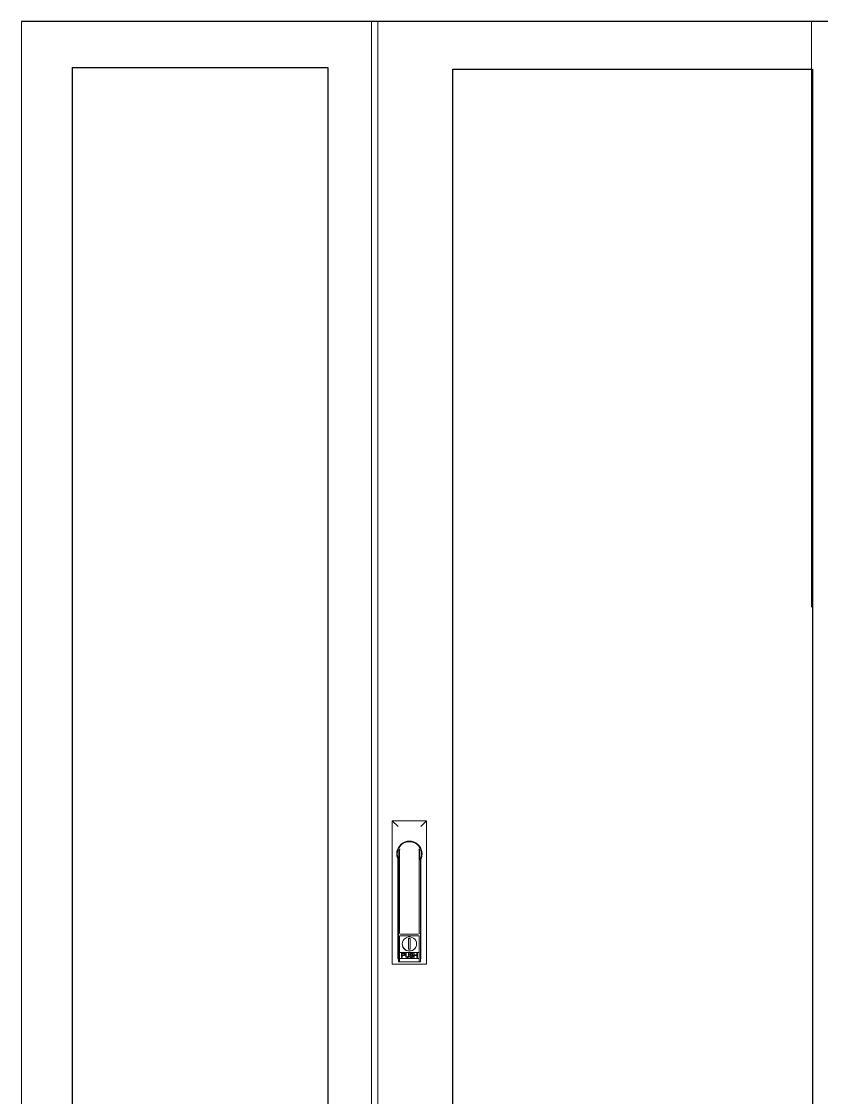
# Model space of a CAD drawing. Header units: millimetres. Extents: x 0 to 140, y -17 to 195.
# Drawn here: x 0 to 79, y 88.8 to 195 of the extents above; entities that cross this region are included whole.
import ezdxf

# ---------------------------------------------------------------- set-up
doc = ezdxf.new("R2010")
doc.units = ezdxf.units.MM

msp = doc.modelspace()

# ---------------------------------------------------------------- linework, layer by layer
at = {"color": 0, "linetype": 'ByBlock', "lineweight": 15}
for p, q in [((0, 0.313), (0, 194.996)), ((0.01, 0.327), (0.01, 194.996)), ((34.546, 194.996), (34.546, 11.454)), ((35.177, 11.456), (35.177, 194.996)), ((77.993, 137.189), (77.993, 194.996)), ((36.602, 101.939), (36.602, 116.093)), ((36.602, 116.093), (39.977, 116.093)), ((37.165, 115.53), (36.602, 116.093)), ((39.414, 115.53), (39.977, 116.093)), ((39.977, 116.093), (39.977, 101.939)), ((37.255, 112.223), (37.255, 113.154)), ((37.31, 113.275), (37.31, 104.988)), ((39.269, 104.988), (39.269, 113.275)), ((39.324, 112.223), (39.324, 113.154)), ((37.146, 102.517), (37.146, 112.316)), ((37.201, 102.157), (37.201, 112.209)), ((39.378, 112.209), (39.378, 102.157)), ((39.433, 112.316), (39.433, 102.517)), ((37.31, 102.157), (37.31, 104.715)), ((39.269, 104.715), (37.31, 104.715)), ((37.418, 104.879), (39.161, 104.879)), ((37.663, 104.254), (37.602, 104.098)), ((37.76, 104.392), (37.663, 104.254)), ((37.888, 104.503), (37.76, 104.392)), ((38.039, 104.58), (37.888, 104.503)), ((38.204, 104.62), (38.039, 104.58)), ((38.375, 104.62), (38.204, 104.62)), ((38.208, 103.398), (38.208, 104.465)), ((38.208, 104.465), (38.371, 104.465)), ((38.208, 104.455), (38.371, 104.455)), ((38.371, 104.465), (38.371, 103.398)), ((38.541, 104.58), (38.375, 104.62)), ((38.692, 104.503), (38.541, 104.58)), ((38.819, 104.392), (38.692, 104.503)), ((38.916, 104.254), (38.819, 104.392)), ((38.977, 104.098), (38.916, 104.254)), ((39.269, 102.157), (39.269, 104.715)), ((39.269, 103.082), (37.31, 103.082)), ((37.602, 104.098), (37.582, 103.931)), ((37.582, 103.931), (37.602, 103.765)), ((37.582, 103.921), (37.6, 103.766)), ((37.6, 103.766), (37.652, 103.62)), ((37.602, 103.765), (37.663, 103.609)), ((37.652, 103.62), (37.736, 103.488)), ((37.663, 103.609), (37.76, 103.471)), ((37.736, 103.488), (37.848, 103.378)), ((37.76, 103.471), (37.888, 103.36)), ((37.848, 103.378), (37.982, 103.295)), ((37.888, 103.36), (38.039, 103.283)), ((37.982, 103.295), (38.132, 103.244)), ((38.039, 103.283), (38.204, 103.243)), ((38.132, 103.244), (38.29, 103.227)), ((38.204, 103.243), (38.375, 103.243)), ((38.371, 103.398), (38.208, 103.398)), ((38.29, 103.227), (38.447, 103.244)), ((38.375, 103.243), (38.541, 103.283)), ((38.447, 103.244), (38.597, 103.295)), ((38.541, 103.283), (38.692, 103.36)), ((38.597, 103.295), (38.731, 103.378)), ((38.692, 103.36), (38.819, 103.471)), ((38.731, 103.378), (38.843, 103.488)), ((38.819, 103.471), (38.916, 103.609)), ((38.843, 103.488), (38.927, 103.62)), ((38.916, 103.609), (38.977, 103.765)), ((38.927, 103.62), (38.98, 103.766)), ((38.997, 103.931), (38.977, 104.098)), ((38.977, 103.765), (38.997, 103.931)), ((38.98, 103.766), (38.997, 103.921)), ((37.148, 102.507), (37.146, 102.517)), ((37.151, 102.497), (37.148, 102.507)), ((37.157, 102.488), (37.151, 102.497)), ((37.164, 102.481), (37.157, 102.488)), ((37.172, 102.475), (37.164, 102.481)), ((37.184, 102.465), (37.172, 102.475)), ((37.193, 102.451), (37.184, 102.465)), ((37.199, 102.434), (37.193, 102.451)), ((37.201, 102.415), (37.199, 102.434)), ((37.201, 102.157), (39.378, 102.157)), ((37.31, 102.494), (39.269, 102.494)), ((37.522, 102.591), (37.522, 103.018)), ((37.522, 103.018), (37.736, 103.018)), ((37.576, 102.591), (37.522, 102.591)), ((37.576, 102.973), (37.576, 102.836)), ((37.745, 102.973), (37.576, 102.973)), ((37.576, 102.836), (37.745, 102.836)), ((37.576, 102.782), (37.576, 102.591)), ((37.736, 102.782), (37.576, 102.782)), ((37.736, 103.018), (37.781, 103.009)), ((37.781, 102.791), (37.736, 102.782)), ((37.772, 102.964), (37.745, 102.973)), ((37.745, 102.836), (37.772, 102.845)), ((37.79, 102.946), (37.772, 102.964)), ((37.772, 102.845), (37.79, 102.864)), ((37.781, 103.009), (37.817, 102.982)), ((37.817, 102.818), (37.781, 102.791)), ((37.799, 102.918), (37.79, 102.946)), ((37.79, 102.864), (37.799, 102.891)), ((37.799, 102.891), (37.799, 102.918)), ((37.817, 102.982), (37.843, 102.946)), ((37.843, 102.855), (37.817, 102.818)), ((37.843, 102.946), (37.852, 102.918)), ((37.852, 102.882), (37.843, 102.855)), ((37.852, 102.918), (37.852, 102.882)), ((37.924, 103.018), (37.924, 102.736)), ((37.977, 103.018), (37.924, 103.018)), ((37.924, 102.736), (37.933, 102.691)), ((37.933, 102.691), (37.95, 102.654)), ((37.95, 102.654), (37.986, 102.618)), ((37.977, 102.736), (37.977, 103.018)), ((37.986, 102.7), (37.977, 102.736)), ((38.004, 102.672), (37.986, 102.7)), ((37.986, 102.618), (38.022, 102.6)), ((38.031, 102.654), (38.004, 102.672)), ((38.022, 102.6), (38.066, 102.591)), ((38.066, 102.645), (38.031, 102.654)), ((38.102, 102.645), (38.066, 102.645)), ((38.066, 102.591), (38.102, 102.591)), ((38.138, 102.654), (38.102, 102.645)), ((38.102, 102.591), (38.147, 102.6)), ((38.164, 102.672), (38.138, 102.654)), ((38.147, 102.6), (38.182, 102.618)), ((38.182, 102.7), (38.164, 102.672)), ((38.191, 102.736), (38.182, 102.7)), ((38.182, 102.618), (38.218, 102.654)), ((38.191, 103.018), (38.191, 102.736)), ((38.245, 103.018), (38.191, 103.018)), ((38.218, 102.654), (38.236, 102.691)), ((38.236, 102.691), (38.245, 102.736)), ((38.245, 102.736), (38.245, 103.018)), ((38.369, 102.709), (38.316, 102.709)), ((38.316, 102.709), (38.325, 102.672)), ((38.325, 102.672), (38.352, 102.627)), ((38.352, 102.955), (38.343, 102.918)), ((38.343, 102.918), (38.343, 102.882)), ((38.343, 102.882), (38.352, 102.845)), ((38.387, 102.991), (38.352, 102.955)), ((38.352, 102.845), (38.387, 102.809)), ((38.352, 102.627), (38.396, 102.6)), ((38.378, 102.682), (38.369, 102.709)), ((38.405, 102.654), (38.378, 102.682)), ((38.423, 103.009), (38.387, 102.991)), ((38.387, 102.809), (38.423, 102.791)), ((38.396, 102.909), (38.405, 102.936)), ((38.396, 102.891), (38.396, 102.909)), ((38.405, 102.864), (38.396, 102.891)), ((38.396, 102.6), (38.441, 102.591)), ((38.405, 102.936), (38.432, 102.955)), ((38.432, 102.845), (38.405, 102.864)), ((38.441, 102.645), (38.405, 102.654)), ((38.459, 103.018), (38.423, 103.009)), ((38.423, 102.791), (38.459, 102.782)), ((38.432, 102.955), (38.459, 102.964)), ((38.459, 102.836), (38.432, 102.845)), ((38.512, 102.645), (38.441, 102.645)), ((38.441, 102.591), (38.512, 102.591)), ((38.503, 103.018), (38.459, 103.018)), ((38.459, 102.964), (38.512, 102.964)), ((38.512, 102.836), (38.459, 102.836)), ((38.459, 102.782), (38.512, 102.782)), ((38.548, 103.009), (38.503, 103.018)), ((38.512, 102.964), (38.539, 102.955)), ((38.557, 102.827), (38.512, 102.836)), ((38.512, 102.782), (38.548, 102.773)), ((38.548, 102.654), (38.512, 102.645)), ((38.512, 102.591), (38.557, 102.6)), ((38.539, 102.955), (38.557, 102.936)), ((38.583, 102.982), (38.548, 103.009)), ((38.548, 102.773), (38.574, 102.754)), ((38.574, 102.672), (38.548, 102.654)), ((38.557, 102.936), (38.565, 102.918)), ((38.592, 102.809), (38.557, 102.827)), ((38.557, 102.6), (38.592, 102.618)), ((38.565, 102.918), (38.619, 102.918)), ((38.574, 102.754), (38.592, 102.727)), ((38.592, 102.7), (38.574, 102.672)), ((38.61, 102.946), (38.583, 102.982)), ((38.628, 102.773), (38.592, 102.809)), ((38.592, 102.727), (38.592, 102.7)), ((38.592, 102.618), (38.628, 102.654)), ((38.619, 102.918), (38.61, 102.946)), ((38.646, 102.736), (38.628, 102.773)), ((38.628, 102.654), (38.646, 102.691)), ((38.646, 102.691), (38.646, 102.736)), ((38.717, 102.591), (38.717, 103.018)), ((38.717, 103.018), (38.771, 103.018)), ((38.771, 102.591), (38.717, 102.591)), ((38.771, 103.018), (38.771, 102.845)), ((38.771, 102.845), (39.02, 102.845)), ((38.771, 102.791), (38.771, 102.591)), ((39.02, 102.791), (38.771, 102.791)), ((39.02, 102.845), (39.02, 103.018)), ((39.02, 103.018), (39.074, 103.018)), ((39.02, 102.591), (39.02, 102.791)), ((39.074, 102.591), (39.02, 102.591)), ((39.074, 103.018), (39.074, 102.591)), ((39.38, 102.434), (39.378, 102.415)), ((39.386, 102.451), (39.38, 102.434)), ((39.395, 102.465), (39.386, 102.451)), ((39.407, 102.475), (39.395, 102.465)), ((39.407, 102.475), (39.42, 102.486)), ((39.42, 102.486), (39.43, 102.5)), ((39.43, 102.5), (39.433, 102.517)), ((39.967, 101.978), (39.957, 101.993)), ((39.974, 101.964), (39.967, 101.978)), ((36.602, 101.939), (39.977, 101.939)), ((36.614, 101.939), (36.627, 101.942)), ((36.627, 101.942), (36.641, 101.949)), ((36.641, 101.949), (36.656, 101.959)), ((39.977, 101.951), (39.974, 101.964))]:
    msp.add_line(p, q, dxfattribs=at)
at = {"color": 0, "linetype": 'ByBlock', "lineweight": 18}
msp.add_line((0, 0), (0, 194.996), dxfattribs=at)
msp.add_line((139.997, 194.996), (0, 194.996))
for points in [[(5.034, 190.442), (30.222, 190.442), (30.222, 16.794), (5.034, 16.794)], [(42.585, 190.284), (78.088, 190.284), (78.088, 16.898), (42.585, 16.898)]]:
    msp.add_lwpolyline(points, close=True)
at = {"color": 0, "linetype": 'ByBlock', "lineweight": 15}
for centre, radius, start, end in [((38.29, 112.827), 1.252, 330.40815, 209.59185), ((38.29, 112.827), 1.198, 329.72736, 210.27264), ((37.418, 113.154), 0.163, 109.47122, 180), ((39.161, 113.154), 0.163, 0, 70.52878), ((37.418, 104.988), 0.109, 180, 270), ((39.161, 104.988), 0.109, 270, 360)]:
    msp.add_arc(centre, radius, start, end, dxfattribs=at)

doc.saveas('drawing.dxf')
